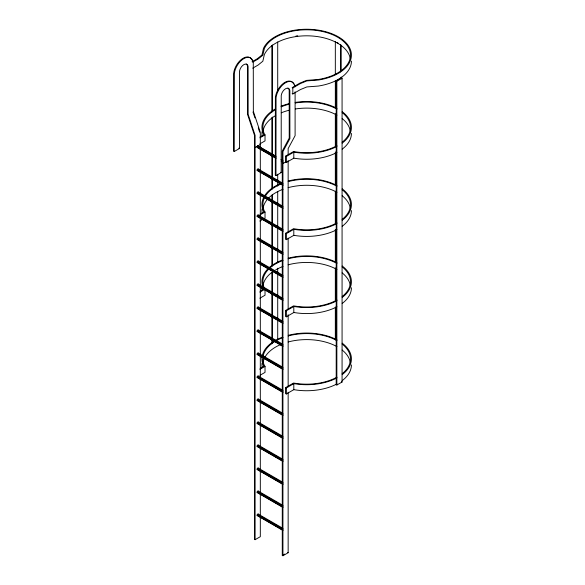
<?xml version="1.0" encoding="UTF-8"?>
<svg xmlns="http://www.w3.org/2000/svg" width="585" height="585" viewBox="0 0 585 585"><rect width="100%" height="100%" fill="white"/><g stroke="black" fill="none" stroke-linecap="round" stroke-linejoin="round"><path stroke-width="0.88" d="M276.018 158.352L257.144 147.457L257.144 146.703L258.036 145.914L275.893 156.224M283.008 185.394L257.144 170.462L257.144 169.708L258.036 168.919L282.884 183.266M283.008 208.399L257.144 193.467L257.144 192.714L258.036 191.924L282.884 206.271M283.008 231.404L257.144 216.472L257.144 215.719L258.036 214.929L282.884 229.276M283.008 254.409L257.144 239.477L257.144 238.724L258.036 237.934L282.884 252.281M283.008 277.414L257.144 262.482L257.144 261.729L258.036 260.939L282.884 275.286M283.008 300.419L257.144 285.487L257.144 284.734L258.036 283.944L282.884 298.284M283.008 323.425L257.144 308.485L257.144 307.732L258.036 306.942L282.884 321.289M283.008 346.43L257.144 331.49L257.144 330.737L258.036 329.947L282.884 344.294M283.008 369.427L257.144 354.495L257.144 353.742L258.036 352.952L282.884 367.3M283.008 392.433L257.144 377.5L257.144 376.747L258.036 375.958L282.884 390.305M283.008 415.438L257.144 400.506L257.144 399.752L258.036 398.963L282.884 413.31M283.008 438.443L257.144 423.511L257.144 422.758L258.036 421.968L282.884 436.315M283.008 461.448L257.144 446.516L257.144 445.763L258.036 444.973L282.884 459.32M283.008 484.453L257.144 469.521L257.144 468.768L258.036 467.978L282.884 482.325M283.008 507.458L257.144 492.526L257.144 491.773L258.036 490.983L282.884 505.33M283.008 530.463L257.144 515.531L257.144 514.778L258.036 513.988L282.884 528.328M252.069 61.761L257.429 58.661L261.963 54.983L263.462 48.394A44.745 25.835 0 0 1 338.32 36.818A44.745 25.835 0 0 1 318.262 80.035L306.854 80.905L300.478 83.523L292.822 87.94L292.171 87.567M252.735 62.127L258.139 59.012L262.848 55.18L264.361 48.533A43.816 25.294 0 0 1 337.662 37.199A43.816 25.294 0 0 1 318.021 79.516L306.511 80.394L299.886 83.114L292.939 87.121M252.735 68.153L258.139 65.037L262.848 61.206L264.361 54.559A43.816 25.294 0 0 1 310.986 35.934A43.816 25.294 0 0 1 350.408 59.458M292.171 93.593L292.822 93.966L300.478 89.549L306.854 86.931L318.262 86.061A44.745 25.835 0 0 0 351.431 61.111M336.2 80.847L341.421 77.834L342.071 78.214L342.071 382.012L336.85 385.025L336.2 384.645L336.2 80.847L336.85 81.227L342.071 78.214M251.981 59.962A13.535 7.817 -60 0 0 241.89 59.063A13.535 7.817 -60 0 0 233.649 73.337L233.569 151.149L234.227 151.522L239.44 148.51L239.484 71.509A6.143 3.547 -60 0 1 243.791 64.664A6.143 3.547 -60 0 1 248.098 66.536L248.142 114.382L255.097 135.369L255.097 539.684L254.446 539.304L254.446 135.164L247.484 114.17L247.448 66.156A6.143 3.547 -60 0 0 246.212 63.977M260.12 136.956L263.945 134.747L263.462 134.075A44.738 25.828 0 0 1 275.045 109.124M259.886 137.841L265.027 134.872L264.361 133.936A43.816 25.301 0 0 1 275.696 109.505M259.886 143.866L265.027 140.897L265.027 134.872M260.318 144.495L255.097 147.508L254.446 147.135M336.923 152.458A44.738 25.828 0 0 1 295.132 158.374L293.802 158.177L286.299 162.513L285.648 162.133L285.648 156.107L293.516 151.566L295.308 151.822A43.816 25.301 0 0 0 336.923 145.694M285.648 156.107L286.299 156.487L293.802 152.151L295.14 152.349A44.738 25.828 0 0 0 336.923 146.433M285.911 161.855L282.928 163.573L282.277 163.2M293.728 84.064A13.535 7.817 -60 0 0 283.637 83.165A13.535 7.817 -60 0 0 275.396 97.439L275.316 175.251L275.974 175.624L281.188 172.612L281.231 95.611A6.143 3.547 -60 0 1 285.538 88.766A6.143 3.547 -60 0 1 289.846 90.638L289.889 138.652L282.928 151.61L282.928 555.75L282.277 555.37L282.277 151.062L289.231 138.104L289.195 90.258A6.143 3.547 -60 0 0 287.959 88.086M260.12 214.117L263.945 211.909L263.462 211.243A44.738 25.828 0 0 1 282.657 182.769M259.886 215.002L265.027 212.033L264.361 211.105A43.816 25.301 0 0 1 281.268 183.946M259.886 221.028L262.826 219.331M336.923 229.62A44.738 25.828 0 0 1 295.132 235.536L293.802 235.338L286.299 239.674L285.648 239.294L285.648 233.269L293.516 228.728L295.308 228.984A43.816 25.301 0 0 0 336.923 222.856M285.648 233.269L286.299 233.649L293.802 229.313L295.14 229.51A44.738 25.828 0 0 0 336.923 223.594M260.12 291.279L263.945 289.07L263.462 288.405M259.886 292.164L265.027 289.195L265.027 295.22L259.886 298.189M336.923 306.781A44.738 25.828 0 0 1 295.132 312.697L293.802 312.507L286.299 316.836L285.648 316.456L285.648 310.43L293.516 305.889L295.308 306.145A43.816 25.301 0 0 0 336.923 300.025M285.648 310.43L286.299 310.81L293.802 306.481L295.14 306.672A44.738 25.828 0 0 0 336.923 300.756M260.12 368.44L263.945 366.232L263.462 365.566A44.738 25.828 0 0 1 274.241 341.099M259.886 369.325L265.027 366.356L264.361 365.428A43.816 25.301 0 0 1 262.862 358.883M259.886 375.351L265.027 372.382L265.027 366.356M336.923 383.943A44.738 25.828 0 0 1 295.132 389.866L293.802 389.668L286.299 393.997L285.648 393.617L285.648 387.592L293.516 383.051L295.308 383.314A43.816 25.301 0 0 0 336.923 377.186M285.648 387.592L286.299 387.972L293.802 383.643L295.14 383.833A44.738 25.828 0 0 0 336.923 377.917M255.097 539.684L260.318 536.672L260.318 448.205M282.277 555.37L284.515 554.083M282.928 555.75L288.149 552.737L288.149 392.221M336.821 42.42L338.313 43.275M281.327 159.361L282.884 160.261M257.707 146.001L275.564 156.312M281.005 159.449L282.555 160.349M257.378 146.294L276.018 157.051M281.451 160.188L283.008 161.087M257.056 147.135L275.689 157.891M281.129 161.029L282.679 161.928M281.451 161.497L283.008 162.389M238.79 148.137L239.44 148.51M280.537 172.239L281.188 172.612M257.378 169.299L283.008 184.092M257.056 170.133L282.679 184.933M257.378 192.297L283.008 207.097M257.056 193.138L282.679 207.938M257.378 215.302L283.008 230.102M257.056 216.143L282.679 230.943M257.378 238.307L283.008 253.1M257.056 239.148L282.679 253.941M257.378 261.312L283.008 276.105M257.056 262.153L282.679 276.946M257.378 284.317L283.008 299.111M257.056 285.158L282.679 299.951M257.378 307.322L283.008 322.116M257.056 308.163L282.679 322.957M257.378 330.328L283.008 345.121M257.056 331.168L282.679 345.962M341.421 381.632L342.071 382.012M257.378 353.333L283.008 368.126M257.056 354.174L282.679 368.967M257.378 376.338L283.008 391.131M257.056 377.179L282.679 391.972M257.378 399.343L283.008 414.136M257.056 400.177L282.679 414.977M257.378 422.341L283.008 437.141M257.056 423.182L282.679 437.982M257.378 445.346L283.008 460.146M257.056 446.187L282.679 460.987M257.378 468.351L283.008 483.151M257.056 469.192L282.679 483.985M257.378 491.356L283.008 506.149M257.056 492.197L282.679 506.99M257.378 514.361L283.008 529.154M257.056 515.202L282.679 529.995M287.498 552.357L288.149 552.737M252.983 111.998L254.936 117.877M258.27 127.954L259.667 132.151M341.201 45.103L341.201 70.646M341.201 77.037L341.201 78.858M340.55 44.57L340.55 71.94M336.85 81.227L336.85 385.025M335.329 41.557L335.329 74.397M335.329 80.788L335.329 108.152M335.329 113.629L335.329 146.469M335.329 151.946L335.329 184.787M335.329 191.171L335.329 224.018M335.329 229.488L335.329 262.336M335.329 267.806L335.329 300.653M335.329 307.037L335.329 339.878M295.103 91.808L295.103 135.64L288.149 148.597L288.149 154.579M293.802 152.151L293.802 158.177M293.802 229.313L293.802 235.338M293.802 306.481L293.802 312.507M293.802 383.643L293.802 389.668M292.822 87.94L292.822 93.966M288.149 160.561L288.149 231.704M288.149 238.088L288.149 309.224M288.149 314.693L288.149 386.751M286.299 156.487L286.299 162.513M286.299 233.649L286.299 239.674M286.299 310.81L286.299 316.836M286.299 387.972L286.299 393.997M277.714 41.966L277.714 91.231M277.714 174.25L277.714 180.633M277.714 182.462L277.714 186.11M277.714 191.587L277.714 203.441M277.714 205.269L277.714 226.249M277.714 228.077L277.714 262.745M277.714 268.215L277.714 339.38M275.974 175.624L276.047 97.812A13.535 7.817 -60 0 1 285.538 82.726A13.535 7.817 -60 0 1 295.03 86.858M272.493 44.979L272.493 111.574M272.493 117.051L272.493 154.455M272.493 156.283L272.493 177.262M272.493 179.09L272.493 188.209M272.493 194.6L272.493 265.758M272.493 272.142L272.493 338.744M272.493 340.565L272.493 343.3M271.842 45.513L271.842 112.115M271.842 117.585L271.842 189.657M271.842 195.134L271.842 246.219M271.842 248.047L271.842 266.292M271.842 272.676L271.842 291.835M271.842 293.663L271.842 343.841M265.027 212.033L265.027 218.059M260.318 239.345L260.318 132.356L253.356 111.369L253.283 62.756A13.535 7.817 -60 0 0 243.791 58.624A13.535 7.817 -60 0 0 234.3 73.71L234.227 151.522M260.318 241.174L260.318 423.577M260.318 425.405L260.318 446.377M295.966 36.029A44.745 25.835 0 0 1 297.721 35.802M342.181 188.831A44.738 25.828 0 0 1 342.181 220.282M288.317 180.999A44.738 25.828 0 0 1 336.916 185.518M342.137 189.686A43.816 25.301 0 0 1 342.137 219.419M288.156 181.628A43.816 25.301 0 0 1 336.931 186.249M351.424 210.578A44.738 25.828 0 0 1 342.181 226.307M262.16 213.108A44.738 25.828 0 0 1 262.036 208.896M263.075 208.106A43.816 25.301 0 0 1 283.001 189.291M288.156 187.653A43.816 25.301 0 0 1 336.931 192.275M342.137 195.712A43.816 25.301 0 0 1 350.408 208.933M342.181 265.992A44.738 25.828 0 0 1 342.181 297.443M263.111 287.586A44.738 25.828 0 0 1 267.937 268.8M269.158 267.652A44.738 25.828 0 0 1 282.657 259.93M288.317 258.168A44.738 25.828 0 0 1 336.916 262.68M342.137 266.848A43.816 25.301 0 0 1 342.137 296.58M264.361 288.266A43.816 25.301 0 0 1 268.734 269.071M269.926 267.945A43.816 25.301 0 0 1 283.001 260.427M288.156 258.789A43.816 25.301 0 0 1 336.931 263.411M351.424 287.74A44.738 25.828 0 0 1 342.181 303.469M262.16 290.27A44.738 25.828 0 0 1 261.941 287.74M263.075 285.268A43.816 25.301 0 0 1 273.37 271.308M275.696 269.853A43.816 25.301 0 0 1 283.001 266.453M288.156 264.815A43.816 25.301 0 0 1 336.931 269.436M342.137 272.873A43.816 25.301 0 0 1 350.408 286.094M342.181 111.669A44.738 25.828 0 0 1 342.181 143.12M281.034 106.229A44.738 25.828 0 0 1 289.144 103.633M295.103 102.441A44.738 25.828 0 0 1 336.916 108.349M342.137 112.525A43.816 25.301 0 0 1 342.137 142.257M281.268 106.777A43.816 25.301 0 0 1 289.027 104.232M295.345 102.953A43.816 25.301 0 0 1 336.931 109.088M351.424 133.417A44.738 25.828 0 0 1 342.181 149.146M262.16 135.947A44.738 25.828 0 0 1 262.036 131.735M263.075 130.945A43.816 25.301 0 0 1 275.696 115.53M281.268 112.803A43.816 25.301 0 0 1 289.027 110.258M295.345 108.978A43.816 25.301 0 0 1 336.931 115.113M342.137 118.55A43.816 25.301 0 0 1 350.408 131.771M342.181 343.154A44.738 25.828 0 0 1 342.181 374.605M275.045 340.616A44.738 25.828 0 0 1 282.657 337.092M288.317 335.329A44.738 25.828 0 0 1 336.916 339.841M342.137 344.009A43.816 25.301 0 0 1 342.137 373.742M263.075 356.404A43.816 25.301 0 0 1 274.906 341.457M276.434 340.572A43.816 25.301 0 0 1 283.001 337.589M288.156 335.951A43.816 25.301 0 0 1 336.931 340.572M351.424 364.908A44.738 25.828 0 0 1 342.181 380.63M262.16 367.431A44.738 25.828 0 0 1 262.036 363.226M263.075 362.429A43.816 25.301 0 0 1 264.354 358.356M264.705 357.654A43.816 25.301 0 0 1 280.427 344.653M288.156 341.976A43.816 25.301 0 0 1 336.931 346.598M342.137 350.035A43.816 25.301 0 0 1 350.408 363.256M258.036 168.919A0.921 0.534 -60 0 1 258.27 169.811M257.707 170.513A0.921 0.534 -60 0 1 257.378 170.601M258.036 191.924A0.921 0.534 -60 0 1 258.27 192.816M258.036 193.225A0.921 0.534 -60 0 1 257.378 193.606M258.036 214.929A0.921 0.534 -60 0 1 258.358 215.39M257.707 216.523A0.921 0.534 -60 0 1 257.378 216.611M258.036 237.934A0.921 0.534 -60 0 1 258.27 238.826M257.707 239.528A0.921 0.534 -60 0 1 257.378 239.616M258.036 260.939A0.921 0.534 -60 0 1 258.27 261.824M258.036 262.241A0.921 0.534 -60 0 1 257.378 262.621M258.036 283.944A0.921 0.534 -60 0 1 258.358 284.405M257.707 285.531A0.921 0.534 -60 0 1 257.378 285.619M258.036 306.942A0.921 0.534 -60 0 1 258.27 307.834M257.707 308.536A0.921 0.534 -60 0 1 257.378 308.624M258.036 329.947A0.921 0.534 -60 0 1 258.27 330.839M257.707 331.541A0.921 0.534 -60 0 1 257.378 331.629M258.036 352.952A0.921 0.534 -60 0 1 258.27 353.845M257.707 354.547A0.921 0.534 -60 0 1 257.378 354.634M258.036 375.958A0.921 0.534 -60 0 1 258.358 376.426M257.707 377.552A0.921 0.534 -60 0 1 257.378 377.639M258.036 398.963A0.921 0.534 -60 0 1 258.27 399.855M257.707 400.557A0.921 0.534 -60 0 1 257.378 400.645M258.036 421.968A0.921 0.534 -60 0 1 258.27 422.86M258.036 423.269A0.921 0.534 -60 0 1 257.378 423.65M258.036 444.973A0.921 0.534 -60 0 1 258.358 445.434M257.707 446.567A0.921 0.534 -60 0 1 257.378 446.655M258.036 467.978A0.921 0.534 -60 0 1 258.27 468.87M257.707 469.572A0.921 0.534 -60 0 1 257.378 469.66M258.036 490.983A0.921 0.534 -60 0 1 258.27 491.875M258.036 492.285A0.921 0.534 -60 0 1 257.378 492.665M258.036 145.914A0.921 0.534 -60 0 1 258.358 146.382M257.707 147.508A0.921 0.534 -60 0 1 257.378 147.595M258.036 513.988A0.921 0.534 -60 0 1 258.358 514.449M257.707 515.582A0.921 0.534 -60 0 1 257.378 515.663"/></g></svg>
